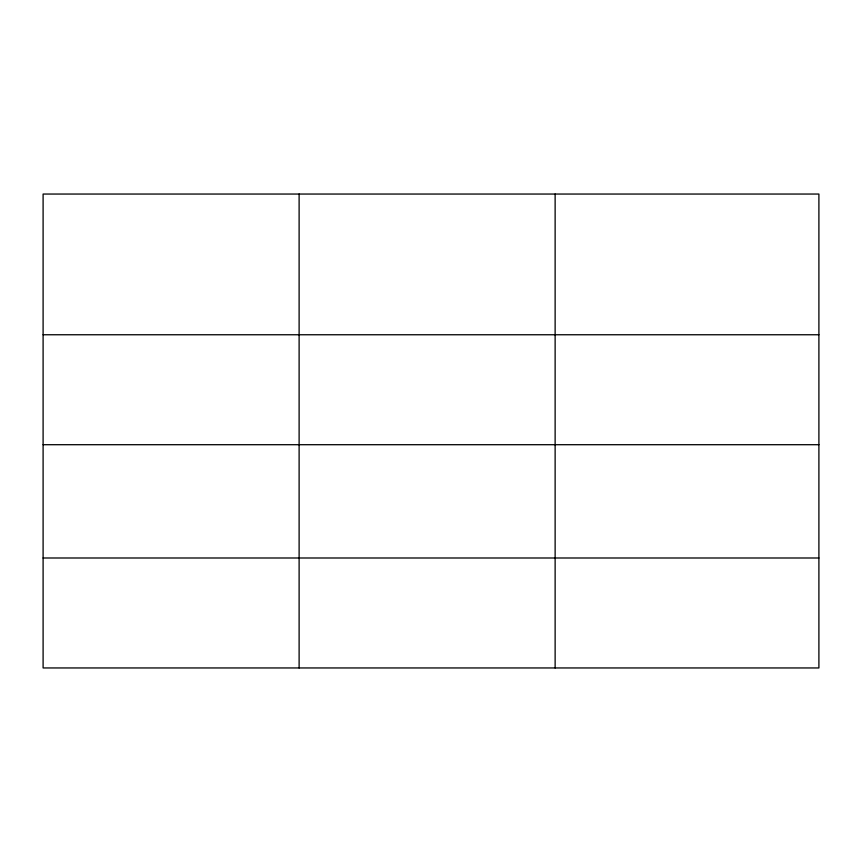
<?xml version="1.0" encoding="UTF-8"?>
<svg xmlns="http://www.w3.org/2000/svg" width="862" height="862" viewBox="0 0 862 862"><rect width="100%" height="100%" fill="white"/><g stroke="black" fill="none" stroke-linecap="round" stroke-linejoin="round"><path stroke-width="1.29" d="M818.9 444.706L818.9 194.047L43.1 194.047L43.1 667.953L818.9 667.953L818.9 444.706L43.1 444.706M43.1 334.758L818.9 334.758M43.1 557.994L818.9 557.994M555.128 194.047L555.128 667.953M299.114 194.047L299.114 667.953"/></g></svg>
